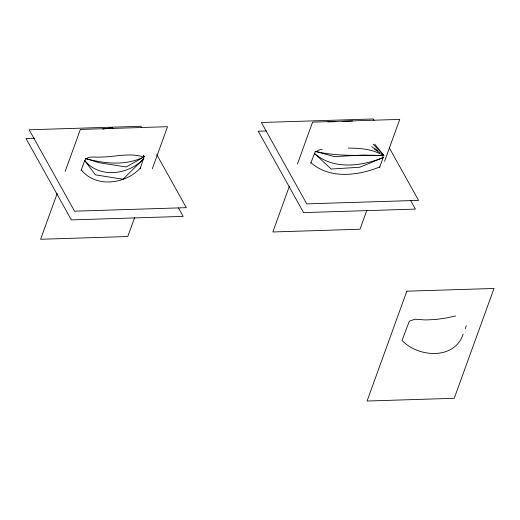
<?xml version="1.0" encoding="UTF-8"?>
<svg xmlns="http://www.w3.org/2000/svg" width="520" height="520" viewBox="0 0 520 520"><rect width="100%" height="100%" fill="white"/><g stroke="black" fill="none" stroke-linecap="round" stroke-linejoin="round"><path stroke-width="0.78" d="M463.151 334.165C454.571 360.197 418.191 357.519 402.019 340.49L409.11 321.692A3.231 2.288 -23.2 0 1 410.118 320.808L415.22 319.215L425.568 319.963L435.91 319.469L446.017 318.045L455.65 315.985M465.218 328.75L466.31 325.709M57.168 193.505L40.605 239.272L127.77 236.529L134.673 217.464M65.175 171.386L80.366 129.435L167.531 126.698L152.347 168.649M81.127 170.372L84.038 162.338C85.852 154.765 95.433 157.664 100.965 157.066C114.868 157.027 130.111 152.341 143.416 157.073A3.166 2.119 -29.1 0 1 143.761 157.95L140.212 168.513M289.4 186.206L272.831 231.972L360.003 229.229L366.899 210.165M297.401 164.086L312.592 122.135L399.757 119.392L384.572 161.343M310.752 163.202L314.847 152.594A3.231 2.022 -34.5 0 1 315.809 151.626L319.611 149.786L322.153 149.39M379.613 167.433L382.525 159.399C383.487 157.709 383.286 155.435 381.375 154.499C371.495 148.824 359.469 148.285 348.329 148.024M140.387 168.012C125.645 184.191 95.947 188.188 81.309 169.871M379.795 166.933C358.15 175.728 329.836 179.394 310.934 162.702M102.72 129.181L104.28 128.934M105.846 128.68L112.093 127.68L113.295 128.752M327.892 121.934L335.855 121.648M342.225 121.413L352.567 121.037M34.912 138.229L26 138.515L71.37 219.908L183.177 216.392L178.444 207.896M266.331 130.956L258.226 131.209L303.602 212.608L415.409 209.092L410.67 200.597M371.807 146.633L379.704 152.893M143.319 155.603L144.515 156.611L126.184 166.972L98.781 162.656L85.436 158.47C104.526 163.852 126.321 166.023 144.515 156.611L143.319 155.545M373.172 144.216L383.923 155.532C360.965 154.908 337.571 156.871 315.062 151.3L334.399 156.611L362.966 155.051L383.923 155.532L374.706 144.203M373.984 120.387L373.191 118.97L261.385 122.486L306.761 203.879L418.568 200.363L389.37 147.986M141.758 127.686L140.966 126.269L29.159 129.785L74.535 211.178L186.342 207.662L156.748 154.583M406.829 291.194L367.068 401.031L454.24 398.294L494 288.457L406.829 291.194M143.78 158.652L123.038 179.25L95.407 174.844L84.702 160.505C99.34 178.828 129.031 174.824 143.78 158.652M383.188 157.566L359.769 167.245L331.162 169.039L314.327 153.335C333.223 170.027 361.537 166.361 383.188 157.566M377.234 150.806L374.446 148.597L377.234 150.806"/></g></svg>
